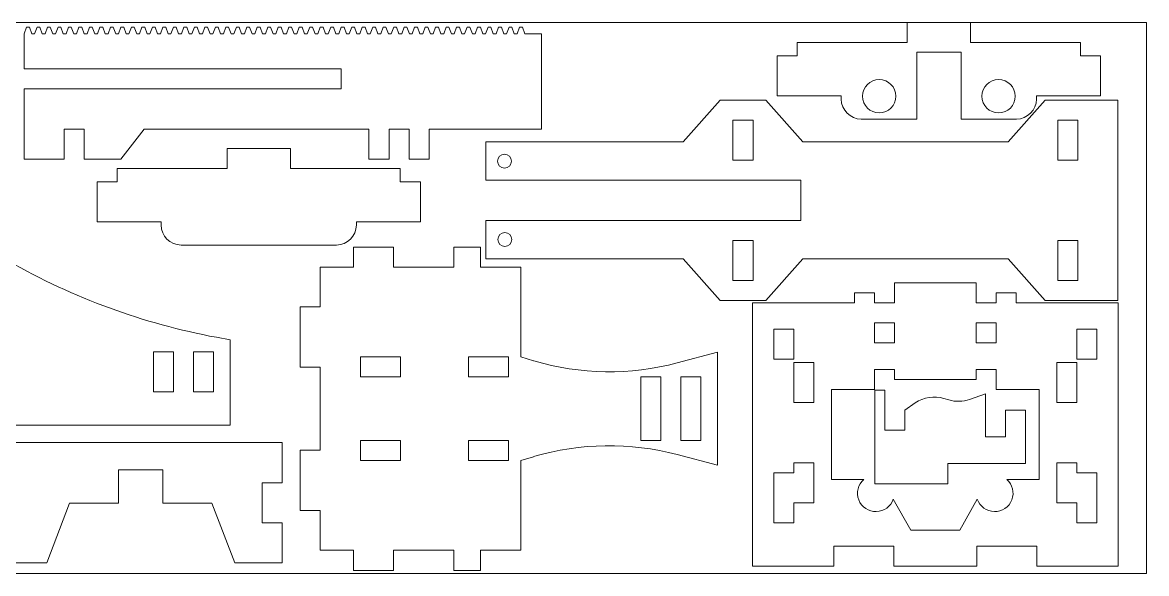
# Model space of a CAD drawing. Header units: millimetres. Extents: x 127 to 757, y 395 to 560.
# Drawn here: x 420.2 to 756.9, y 394.7 to 559.7 of the extents above; entities that cross this region are included whole.
import ezdxf

# ---------------------------------------------------------------- set-up
doc = ezdxf.new("R2010")
doc.units = ezdxf.units.MM

msp = doc.modelspace()

# ---------------------------------------------------------------- linework, layer by layer
at = {"color": 7, "linetype": 'Continuous', "lineweight": 0}
for p, q in [((126.86, 559.67), (756.86, 559.67)), ((756.86, 559.67), (756.86, 394.67)), ((126.86, 394.67), (756.86, 394.67))]:
    msp.add_line(p, q, dxfattribs=at)
at = {"color": 7, "linetype": 'Continuous', "lineweight": 15}
for p, q in [((685.18, 559.65), (685.18, 553.65)), ((704.18, 559.65), (685.18, 559.65)), ((704.18, 553.65), (704.18, 559.65)), ((420.71, 556.25), (421.43, 558.25)), ((420.71, 545.76), (420.71, 556.25)), ((421.43, 558.25), (422.28, 558.25)), ((422.28, 558.25), (423, 556.25)), ((423, 556.25), (423.85, 556.25)), ((423.85, 556.25), (424.58, 558.25)), ((424.58, 558.25), (425.42, 558.25)), ((425.42, 558.25), (426.15, 556.25)), ((426.15, 556.25), (426.99, 556.25)), ((426.99, 556.25), (427.72, 558.25)), ((427.72, 558.25), (428.56, 558.25)), ((428.56, 558.25), (429.29, 556.25)), ((429.29, 556.25), (430.13, 556.25)), ((430.13, 556.25), (430.86, 558.25)), ((430.86, 558.25), (431.7, 558.25)), ((431.7, 558.25), (432.43, 556.25)), ((432.43, 556.25), (433.27, 556.25)), ((433.27, 556.25), (434, 558.25)), ((434, 558.25), (434.84, 558.25)), ((434.84, 558.25), (435.57, 556.25)), ((435.57, 556.25), (436.41, 556.25)), ((436.41, 556.25), (437.14, 558.25)), ((437.14, 558.25), (437.98, 558.25)), ((437.98, 558.25), (438.71, 556.25)), ((438.71, 556.25), (439.56, 556.25)), ((439.56, 556.25), (440.28, 558.25)), ((440.28, 558.25), (441.13, 558.25)), ((441.13, 558.25), (441.85, 556.25)), ((441.85, 556.25), (442.7, 556.25)), ((442.7, 556.25), (443.42, 558.25)), ((443.42, 558.25), (444.27, 558.25)), ((444.27, 558.25), (445, 556.25)), ((445, 556.25), (445.84, 556.25)), ((445.84, 556.25), (446.57, 558.25)), ((446.57, 558.25), (447.41, 558.25)), ((447.41, 558.25), (448.14, 556.25)), ((448.14, 556.25), (448.98, 556.25)), ((448.98, 556.25), (449.71, 558.25)), ((449.71, 558.25), (450.55, 558.25)), ((450.55, 558.25), (451.28, 556.25)), ((451.28, 556.25), (452.12, 556.25)), ((452.12, 556.25), (452.85, 558.25)), ((452.85, 558.25), (453.69, 558.25)), ((453.69, 558.25), (454.42, 556.25)), ((454.42, 556.25), (455.26, 556.25)), ((455.26, 556.25), (455.99, 558.25)), ((455.99, 558.25), (456.83, 558.25)), ((456.83, 558.25), (457.56, 556.25)), ((457.56, 556.25), (458.4, 556.25)), ((458.4, 556.25), (459.13, 558.25)), ((459.13, 558.25), (459.98, 558.25)), ((459.98, 558.25), (460.7, 556.25)), ((460.7, 556.25), (461.55, 556.25)), ((461.55, 556.25), (462.27, 558.25)), ((462.27, 558.25), (463.12, 558.25)), ((463.12, 558.25), (463.85, 556.25)), ((463.85, 556.25), (464.69, 556.25)), ((464.69, 556.25), (465.42, 558.25)), ((465.42, 558.25), (466.26, 558.25)), ((466.26, 558.25), (466.99, 556.25)), ((466.99, 556.25), (467.83, 556.25)), ((467.83, 556.25), (468.56, 558.25)), ((468.56, 558.25), (469.4, 558.25)), ((469.4, 558.25), (470.13, 556.25)), ((470.13, 556.25), (470.97, 556.25)), ((470.97, 556.25), (471.7, 558.25)), ((471.7, 558.25), (472.54, 558.25)), ((472.54, 558.25), (473.27, 556.25)), ((473.27, 556.25), (474.11, 556.25)), ((474.11, 556.25), (474.84, 558.25)), ((474.84, 558.25), (475.68, 558.25)), ((475.68, 558.25), (476.41, 556.25)), ((476.41, 556.25), (477.25, 556.25)), ((477.25, 556.25), (477.98, 558.25)), ((477.98, 558.25), (478.83, 558.25)), ((478.83, 558.25), (479.55, 556.25)), ((479.55, 556.25), (480.4, 556.25)), ((480.4, 556.25), (481.12, 558.25)), ((481.12, 558.25), (481.97, 558.25)), ((481.97, 558.25), (482.69, 556.25)), ((482.69, 556.25), (483.54, 556.25)), ((483.54, 556.25), (484.27, 558.25)), ((484.27, 558.25), (485.11, 558.25)), ((485.11, 558.25), (485.84, 556.25)), ((485.84, 556.25), (486.68, 556.25)), ((486.68, 556.25), (487.41, 558.25)), ((487.41, 558.25), (488.25, 558.25)), ((488.25, 558.25), (488.98, 556.25)), ((488.98, 556.25), (489.82, 556.25)), ((489.82, 556.25), (490.55, 558.25)), ((490.55, 558.25), (491.39, 558.25)), ((491.39, 558.25), (492.12, 556.25)), ((492.12, 556.25), (492.96, 556.25)), ((492.96, 556.25), (493.69, 558.25)), ((493.69, 558.25), (494.53, 558.25)), ((494.53, 558.25), (495.26, 556.25)), ((495.26, 556.25), (496.1, 556.25)), ((496.1, 556.25), (496.83, 558.25)), ((496.83, 558.25), (497.67, 558.25)), ((497.67, 558.25), (498.4, 556.25)), ((498.4, 556.25), (499.25, 556.25)), ((499.25, 556.25), (499.97, 558.25)), ((499.97, 558.25), (500.82, 558.25)), ((500.82, 558.25), (501.54, 556.25)), ((501.54, 556.25), (502.39, 556.25)), ((502.39, 556.25), (503.11, 558.25)), ((503.11, 558.25), (503.96, 558.25)), ((503.96, 558.25), (504.69, 556.25)), ((504.69, 556.25), (505.53, 556.25)), ((505.53, 556.25), (506.26, 558.25)), ((506.26, 558.25), (507.1, 558.25)), ((507.1, 558.25), (507.83, 556.25)), ((507.83, 556.25), (508.67, 556.25)), ((508.67, 556.25), (509.4, 558.25)), ((509.4, 558.25), (510.24, 558.25)), ((510.24, 558.25), (510.97, 556.25)), ((510.97, 556.25), (511.81, 556.25)), ((511.81, 556.25), (512.54, 558.25)), ((512.54, 558.25), (513.38, 558.25)), ((513.38, 558.25), (514.11, 556.25)), ((514.11, 556.25), (514.95, 556.25)), ((514.95, 556.25), (515.68, 558.25)), ((515.68, 558.25), (516.52, 558.25)), ((516.52, 558.25), (517.25, 556.25)), ((517.25, 556.25), (518.09, 556.25)), ((518.09, 556.25), (518.82, 558.25)), ((518.82, 558.25), (519.67, 558.25)), ((519.67, 558.25), (520.39, 556.25)), ((520.39, 556.25), (521.24, 556.25)), ((521.24, 556.25), (521.96, 558.25)), ((521.96, 558.25), (522.81, 558.25)), ((522.81, 558.25), (523.54, 556.25)), ((523.54, 556.25), (524.38, 556.25)), ((524.38, 556.25), (525.11, 558.25)), ((525.11, 558.25), (525.95, 558.25)), ((525.95, 558.25), (526.68, 556.25)), ((526.68, 556.25), (527.52, 556.25)), ((527.52, 556.25), (528.25, 558.25)), ((528.25, 558.25), (529.09, 558.25)), ((529.09, 558.25), (529.82, 556.25)), ((529.82, 556.25), (530.66, 556.25)), ((530.66, 556.25), (531.39, 558.25)), ((531.39, 558.25), (532.23, 558.25)), ((532.23, 558.25), (532.96, 556.25)), ((532.96, 556.25), (533.8, 556.25)), ((533.8, 556.25), (534.53, 558.25)), ((534.53, 558.25), (535.37, 558.25)), ((535.37, 558.25), (536.1, 556.25)), ((536.1, 556.25), (536.94, 556.25)), ((536.94, 556.25), (537.67, 558.25)), ((537.67, 558.25), (538.52, 558.25)), ((538.52, 558.25), (539.24, 556.25)), ((539.24, 556.25), (540.09, 556.25)), ((540.09, 556.25), (540.81, 558.25)), ((540.81, 558.25), (541.66, 558.25)), ((541.66, 558.25), (542.38, 556.25)), ((542.38, 556.25), (543.23, 556.25)), ((543.23, 556.25), (543.96, 558.25)), ((543.96, 558.25), (544.8, 558.25)), ((544.8, 558.25), (545.53, 556.25)), ((545.53, 556.25), (546.37, 556.25)), ((546.37, 556.25), (547.1, 558.25)), ((547.1, 558.25), (547.94, 558.25)), ((547.94, 558.25), (548.67, 556.25)), ((548.67, 556.25), (549.51, 556.25)), ((549.51, 556.25), (550.24, 558.25)), ((550.24, 558.25), (551.08, 558.25)), ((551.08, 558.25), (551.81, 556.25)), ((551.81, 556.25), (552.65, 556.25)), ((552.65, 556.25), (553.38, 558.25)), ((553.38, 558.25), (554.22, 558.25)), ((554.22, 558.25), (554.95, 556.25)), ((554.95, 556.25), (555.79, 556.25)), ((555.79, 556.25), (556.52, 558.25)), ((556.52, 558.25), (557.36, 558.25)), ((557.36, 558.25), (558.09, 556.25)), ((558.09, 556.25), (558.94, 556.25)), ((558.94, 556.25), (559.66, 558.25)), ((559.66, 558.25), (560.51, 558.25)), ((560.51, 558.25), (561.23, 556.25)), ((561.23, 556.25), (562.08, 556.25)), ((562.08, 556.25), (562.81, 558.25)), ((562.81, 558.25), (563.65, 558.25)), ((563.65, 558.25), (564.38, 556.25)), ((564.38, 556.25), (565.22, 556.25)), ((565.22, 556.25), (565.95, 558.25)), ((565.95, 558.25), (566.79, 558.25)), ((566.79, 558.25), (567.52, 556.25)), ((567.52, 556.25), (568.36, 556.25)), ((568.36, 556.25), (569.09, 558.25)), ((569.09, 558.25), (569.93, 558.25)), ((569.93, 558.25), (570.66, 556.25)), ((570.66, 556.25), (575.71, 556.25)), ((575.71, 527.76), (575.71, 556.25)), ((652.28, 553.65), (652.28, 549.7)), ((685.18, 553.65), (652.28, 553.65)), ((737.07, 553.65), (704.18, 553.65)), ((737.07, 549.7), (737.07, 553.65)), ((646.28, 549.7), (646.28, 537.7)), ((652.28, 549.7), (646.28, 549.7)), ((688.03, 550.77), (701.32, 550.77)), ((688.03, 530.75), (688.03, 550.77)), ((701.32, 550.77), (701.32, 530.75)), ((743.07, 549.7), (737.07, 549.7)), ((743.07, 537.7), (743.07, 549.7)), ((420.71, 545.76), (515.71, 545.76)), ((515.71, 545.76), (515.71, 539.76)), ((420.71, 539.76), (515.71, 539.76)), ((420.71, 539.76), (420.71, 518.76)), ((629.2, 536.41), (618.13, 523.89)), ((642.83, 536.41), (629.2, 536.41)), ((653.89, 523.89), (642.83, 536.41)), ((646.28, 537.7), (665.44, 537.7)), ((665.44, 537.7), (665.44, 536.75)), ((715.42, 523.89), (726.48, 536.41)), ((723.91, 537.7), (743.07, 537.7)), ((723.91, 536.75), (723.91, 537.7)), ((748.29, 536.41), (726.48, 536.41)), ((748.29, 536.41), (748.29, 476.41)), ((639.01, 530.41), (633.01, 530.41)), ((633.01, 530.41), (633.01, 518.41)), ((639.01, 530.41), (639.01, 518.41)), ((671.44, 530.75), (688.03, 530.75)), ((701.32, 530.75), (717.91, 530.75)), ((736.29, 530.41), (730.29, 530.41)), ((730.29, 530.41), (730.29, 518.41)), ((736.29, 530.41), (736.29, 518.41)), ((432.71, 518.76), (432.71, 527.76)), ((432.71, 527.76), (438.71, 527.76)), ((438.71, 527.76), (438.71, 518.76)), ((449.64, 518.76), (456.7, 527.76)), ((456.7, 527.76), (523.99, 527.76)), ((523.99, 527.76), (523.99, 518.76)), ((529.99, 527.76), (529.99, 518.76)), ((529.99, 527.76), (535.99, 527.76)), ((535.99, 527.76), (535.99, 518.76)), ((541.99, 527.76), (541.99, 518.76)), ((541.99, 527.76), (575.71, 527.76)), ((481.48, 521.94), (481.48, 515.94)), ((500.48, 521.94), (481.48, 521.94)), ((500.48, 515.94), (500.48, 521.94)), ((559, 512.41), (559, 523.89)), ((559, 523.89), (618.13, 523.89)), ((653.89, 523.89), (715.42, 523.89)), ((420.71, 518.76), (432.71, 518.76)), ((438.71, 518.76), (449.64, 518.76)), ((529.99, 518.76), (523.99, 518.76)), ((535.99, 518.76), (541.99, 518.76)), ((448.58, 515.94), (448.58, 512)), ((481.48, 515.94), (448.58, 515.94)), ((533.38, 515.94), (500.48, 515.94)), ((533.38, 512), (533.38, 515.94)), ((639.01, 518.41), (633.01, 518.41)), ((736.29, 518.41), (730.29, 518.41)), ((442.58, 512), (442.58, 500)), ((448.58, 512), (442.58, 512)), ((539.38, 512), (533.38, 512)), ((539.38, 500), (539.38, 512)), ((653.29, 512.41), (559, 512.41)), ((653.29, 500.41), (653.29, 512.41)), ((442.58, 500), (461.74, 500)), ((461.74, 500), (461.74, 499.04)), ((520.22, 500), (539.38, 500)), ((520.22, 499.04), (520.22, 500)), ((559, 488.94), (559, 500.41)), ((559, 500.41), (653.29, 500.41)), ((467.74, 493.04), (514.22, 493.04)), ((519.36, 492.42), (519.36, 486.42)), ((531.36, 492.42), (519.36, 492.42)), ((531.36, 486.42), (531.36, 492.42)), ((549.36, 492.42), (549.36, 486.42)), ((557.36, 492.42), (549.36, 492.42)), ((557.36, 486.42), (557.36, 492.42)), ((639.01, 494.41), (633.01, 494.41)), ((633.01, 494.41), (633.01, 482.41)), ((639.01, 494.41), (639.01, 482.41)), ((736.29, 494.41), (730.29, 494.41)), ((730.29, 494.41), (730.29, 482.41)), ((736.29, 494.41), (736.29, 482.41)), ((618.13, 488.94), (559, 488.94)), ((629.2, 476.41), (618.13, 488.94)), ((653.89, 488.94), (642.83, 476.41)), ((715.42, 488.94), (653.89, 488.94)), ((726.48, 476.41), (715.42, 488.94)), ((509.36, 486.42), (509.36, 474.48)), ((519.36, 486.42), (509.36, 486.42)), ((549.36, 486.42), (531.36, 486.42)), ((569.43, 486.42), (557.36, 486.42)), ((569.43, 459.52), (569.43, 486.42)), ((639.01, 482.41), (633.01, 482.41)), ((681.4, 481.73), (681.4, 475.73)), ((705.8, 481.73), (681.4, 481.73)), ((705.8, 475.73), (705.8, 481.73)), ((736.29, 482.41), (730.29, 482.41)), ((675.4, 478.73), (669.4, 478.73)), ((669.4, 478.73), (669.4, 475.73)), ((675.4, 475.73), (675.4, 478.73)), ((711.8, 475.73), (711.8, 478.73)), ((711.8, 478.73), (717.8, 478.73)), ((717.8, 478.73), (717.8, 475.73)), ((642.83, 476.41), (629.2, 476.41)), ((638.88, 396.86), (638.88, 475.73)), ((669.4, 475.73), (638.88, 475.73)), ((681.4, 475.73), (675.4, 475.73)), ((711.8, 475.73), (705.8, 475.73)), ((748.37, 475.73), (717.8, 475.73)), ((748.29, 476.41), (726.48, 476.41)), ((748.37, 396.86), (748.37, 475.73)), ((503.36, 474.48), (503.36, 456.48)), ((509.36, 474.48), (503.36, 474.48)), ((681.4, 469.73), (675.4, 469.73)), ((675.4, 463.73), (675.4, 469.73)), ((681.4, 463.73), (681.4, 469.73)), ((711.8, 469.73), (705.8, 469.73)), ((705.8, 463.73), (705.8, 469.73)), ((711.8, 463.73), (711.8, 469.73)), ((482.43, 464.64), (478.32, 465.4)), ((482.43, 439.14), (482.43, 464.64)), ((651.23, 467.81), (645.23, 467.81)), ((645.23, 458.81), (645.23, 467.81)), ((651.23, 458.81), (651.23, 467.81)), ((735.98, 467.81), (742, 467.81)), ((735.98, 458.81), (735.98, 467.81)), ((742, 458.81), (742, 467.81)), ((681.4, 463.73), (675.4, 463.73)), ((711.8, 463.73), (705.8, 463.73)), ((459.43, 461.09), (459.43, 449.09)), ((465.43, 461.09), (459.43, 461.09)), ((465.43, 449.09), (465.43, 461.09)), ((471.43, 461.09), (471.43, 449.09)), ((477.43, 461.09), (471.43, 461.09)), ((477.43, 449.09), (477.43, 461.09)), ((533.45, 459.52), (521.45, 459.52)), ((521.45, 459.52), (521.45, 453.52)), ((533.45, 453.52), (533.45, 459.52)), ((565.8, 459.52), (553.8, 459.52)), ((553.8, 459.52), (553.8, 453.52)), ((565.8, 453.52), (565.8, 459.52)), ((573.31, 458.37), (569.43, 459.52)), ((628.37, 460.92), (616.33, 457.74)), ((628.37, 427.11), (628.37, 460.92)), ((651.23, 458.81), (645.23, 458.81)), ((657.23, 457.85), (651.23, 457.85)), ((651.23, 445.85), (651.23, 457.85)), ((657.23, 445.85), (657.23, 457.85)), ((735.98, 457.85), (729.98, 457.85)), ((729.98, 445.85), (729.98, 457.85)), ((735.98, 458.81), (742, 458.81)), ((735.98, 457.85), (735.98, 445.85)), ((503.36, 456.48), (509.36, 456.48)), ((509.36, 456.48), (509.36, 431.56)), ((681.4, 455.73), (675.4, 455.73)), ((675.4, 449.73), (675.4, 455.73)), ((681.4, 455.73), (681.4, 452.73)), ((711.82, 455.73), (705.8, 455.73)), ((705.8, 452.73), (705.8, 455.73)), ((711.82, 449.73), (711.82, 455.73)), ((521.45, 453.52), (533.45, 453.52)), ((553.8, 453.52), (565.8, 453.52)), ((611.37, 453.52), (605.37, 453.52)), ((605.37, 453.52), (605.37, 434.51)), ((611.37, 434.51), (611.37, 453.52)), ((623.37, 453.52), (617.37, 453.52)), ((617.37, 453.52), (617.37, 434.51)), ((623.37, 434.51), (623.37, 453.52)), ((681.4, 452.73), (705.8, 452.73)), ((459.43, 449.09), (465.43, 449.09)), ((471.43, 449.09), (477.43, 449.09)), ((662.49, 449.73), (675.4, 449.73)), ((662.49, 422.87), (662.49, 449.73)), ((678.46, 449.57), (675.46, 449.57)), ((675.46, 449.57), (675.46, 421.57)), ((678.46, 437.57), (678.46, 449.57)), ((708.63, 448.5), (703.87, 446.81)), ((708.63, 435.57), (708.63, 448.5)), ((724.74, 449.73), (711.82, 449.73)), ((724.74, 422.87), (724.74, 449.73)), ((657.23, 445.85), (651.23, 445.85)), ((687.59, 445.75), (684.46, 443.57)), ((697.65, 446.66), (696.18, 447.11)), ((735.98, 445.85), (729.98, 445.85)), ((684.46, 443.57), (684.46, 437.57)), ((714.63, 443.57), (714.63, 435.57)), ((720.63, 443.57), (714.63, 443.57)), ((720.63, 427.57), (720.63, 443.57)), ((411.39, 439.14), (482.43, 439.14)), ((533.45, 434.52), (521.45, 434.52)), ((521.45, 434.52), (521.45, 428.52)), ((533.45, 428.52), (533.45, 434.52)), ((565.8, 434.52), (553.8, 434.52)), ((553.8, 434.52), (553.8, 428.52)), ((565.8, 428.52), (565.8, 434.52)), ((605.37, 434.51), (611.37, 434.51)), ((617.37, 434.51), (623.37, 434.51)), ((684.46, 437.57), (678.46, 437.57)), ((714.63, 435.57), (708.63, 435.57)), ((498.01, 433.86), (413.26, 433.86)), ((498.01, 421.86), (498.01, 433.86)), ((503.36, 431.56), (503.36, 413.56)), ((509.36, 431.56), (503.36, 431.56)), ((521.45, 428.52), (533.45, 428.52)), ((553.8, 428.52), (565.8, 428.52)), ((569.43, 428.52), (573.31, 429.66)), ((569.43, 401.62), (569.43, 428.52)), ((616.33, 430.28), (628.37, 427.11)), ((657.23, 427.85), (651.23, 427.85)), ((651.23, 427.85), (651.23, 424.81)), ((657.23, 415.85), (657.23, 427.85)), ((697.38, 427.57), (720.63, 427.57)), ((697.38, 421.57), (697.38, 427.57)), ((735.98, 427.85), (729.98, 427.85)), ((729.98, 427.85), (729.98, 415.85)), ((735.98, 427.85), (735.98, 424.81)), ((448.99, 425.77), (462.28, 425.77)), ((448.99, 415.78), (448.99, 425.77)), ((462.28, 425.77), (462.28, 415.78)), ((651.23, 424.81), (645.23, 424.81)), ((645.23, 424.81), (645.23, 409.81)), ((735.98, 424.81), (742, 424.81)), ((742, 424.81), (742, 409.81)), ((492.01, 421.86), (498.01, 421.86)), ((492.01, 409.86), (492.01, 421.86)), ((672.2, 422.87), (662.49, 422.87)), ((675.46, 421.57), (697.38, 421.57)), ((715, 422.87), (724.74, 422.87)), ((427.49, 397.86), (434.32, 415.78)), ((434.32, 415.78), (448.99, 415.78)), ((462.28, 415.78), (476.95, 415.78)), ((476.95, 415.78), (483.78, 397.86)), ((651.23, 415.85), (651.23, 409.81)), ((657.23, 415.85), (651.23, 415.85)), ((686.28, 407.69), (681.02, 416.97)), ((700.95, 407.69), (706.19, 416.94)), ((736, 415.85), (729.98, 415.85)), ((736, 415.85), (736, 409.81)), ((503.36, 413.56), (509.36, 413.56)), ((509.36, 413.56), (509.36, 401.62)), ((498.01, 409.86), (492.01, 409.86)), ((498.01, 397.86), (498.01, 409.86)), ((651.23, 409.81), (645.23, 409.81)), ((700.95, 407.69), (686.28, 407.69)), ((736, 409.81), (742, 409.81)), ((509.36, 401.62), (519.36, 401.62)), ((519.36, 401.62), (519.36, 395.62)), ((531.36, 401.62), (549.36, 401.62)), ((531.36, 395.62), (531.36, 401.62)), ((549.36, 401.62), (549.36, 395.62)), ((557.36, 401.62), (569.43, 401.62)), ((557.36, 395.62), (557.36, 401.62)), ((681.19, 402.86), (663.19, 402.86)), ((663.19, 396.86), (663.19, 402.86)), ((681.19, 396.86), (681.19, 402.86)), ((724.06, 402.86), (706.06, 402.86)), ((706.06, 396.86), (706.06, 402.86)), ((724.06, 396.86), (724.06, 402.86)), ((413.26, 397.86), (427.49, 397.86)), ((483.78, 397.86), (498.01, 397.86)), ((519.36, 395.62), (531.36, 395.62)), ((549.36, 395.62), (557.36, 395.62)), ((663.19, 396.86), (638.88, 396.86)), ((706.06, 396.86), (681.19, 396.86)), ((748.37, 396.86), (724.06, 396.86))]:
    msp.add_line(p, q, dxfattribs=at)
for centre, radius in [((676.8, 537.58), 5), ((712.55, 537.58), 5), ((564.58, 518.15), 2.1), ((564.69, 494.68), 2.1)]:
    msp.add_circle(centre, radius, dxfattribs=at)
for centre, radius, start, end in [((671.44, 536.75), 6, 180, 270), ((717.91, 536.75), 6, 270, 0), ((467.74, 499.04), 6, 180, 270), ((514.22, 499.04), 6, 270, 0), ((514.99, 662.01), 200, 240.3522, 259.4375), ((595.95, 535.1), 80, 253.5669, 284.76), ((693.29, 437.53), 10, 73.2374, 124.775), ((700.53, 456.24), 10, 253.2374, 289.5071), ((595.93, 352.93), 80, 75.2276, 106.4209), ((675.81, 418.72), 5.5, 130.9989, 341.4143), ((711.39, 418.72), 5.5, 198.8714, 49.0011)]:
    msp.add_arc(centre, radius, start, end, dxfattribs=at)

doc.saveas('drawing.dxf')
